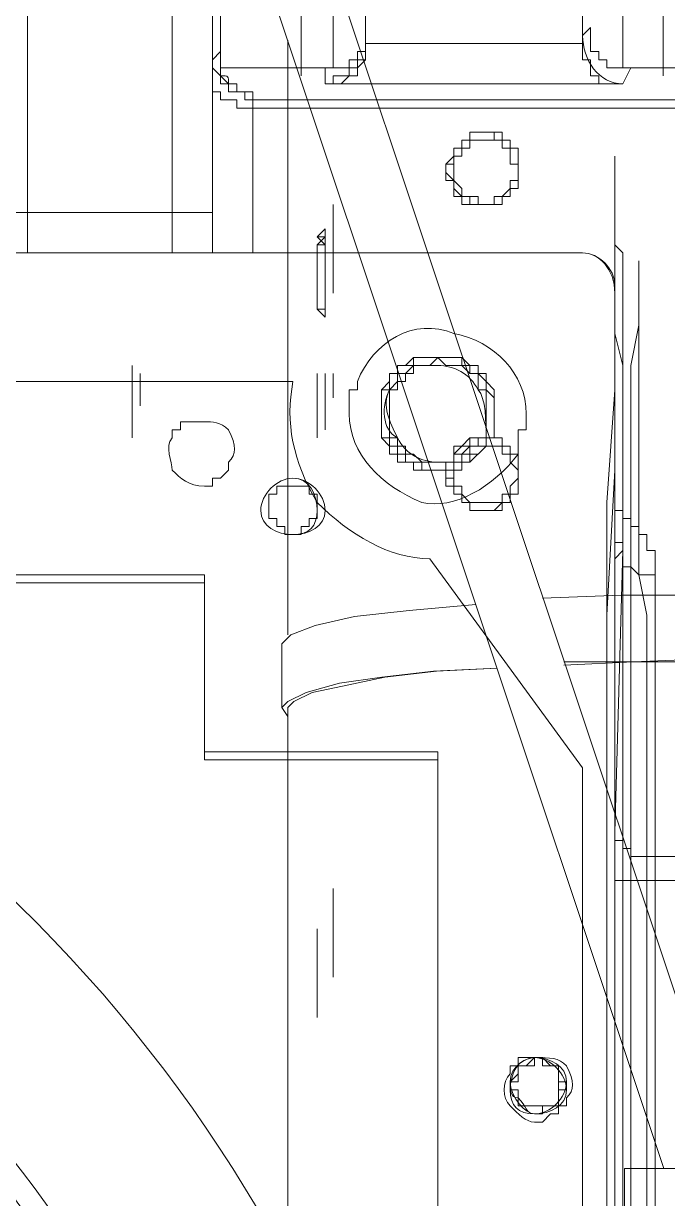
# Model space of a CAD drawing. Header units: millimetres. Extents: x 25083 to 52777, y 24772 to 45779.
# Drawn here: x 49385.1 to 49414.9, y 36203.8 to 36258 of the extents above; entities that cross this region are included whole.
import ezdxf

# ---------------------------------------------------------------- set-up
doc = ezdxf.new("R2010")
doc.units = ezdxf.units.MM
doc.layers.add('小车', color=7, linetype='Continuous')
doc.styles.add('标准', font='', dxfattribs={"width": 0.667})
doc.styles.get('标准').set_extended_font_data('FangSong_GB2312')
doc.dimstyles.new('标准', dxfattribs={"dimtxt": 35, "dimasz": 4, "dimexe": 2, "dimexo": 0, "dimtad": 1, "dimdec": 1, "dimzin": 9, "dimdsep": 46, "dimtxsty": '标准', "dimcen": 0, "dimdle": 6, "dimazin": 2, "dimtfac": 1, "dimtdec": 1, "dimtmove": 0, "dimatfit": 3, "dimfxl": 1, "dimtolj": 1, "dimtzin": 0, "dimarcsym": 0})

# ---------------------------------------------------------------- blocks, each defined once
blk = doc.blocks.new('zw$D2F4')
at = {"color": 7, "lineweight": 5}
for points in [[(510.99, 393.269), (510.99, 376.929)], [(521.017, 376.929), (521.017, 393.269)], [(495.393, 391.412), (495.393, 368.759)], [(502.077, 368.759), (502.077, 391.412)], [(503.934, 391.412), (503.934, 368.759)], [(508.019, 384.357), (508.019, 375.073)], [(509.505, 375.444), (509.505, 384.357)], [(524.73, 375.073), (524.73, 379.529), (524.359, 380.272), (524.359, 382.5)], [(522.873, 382.128), (522.873, 375.815)], [(524.73, 382.128), (524.73, 375.073)], [(504.306, 379.529), (504.306, 376.929)], [(510.99, 376.929), (510.99, 376.558)], [(521.017, 376.929), (521.388, 377.301)], [(521.017, 376.558), (521.017, 376.929)], [(521.388, 377.301), (521.388, 376.558)], [(510.99, 376.558), (521.017, 376.558)], [(510.99, 375.815), (510.99, 376.558)], [(522.131, 374.701), (521.759, 374.701), (521.759, 375.073), (521.388, 375.073), (521.388, 375.444), (521.388, 375.815), (521.017, 375.815), (521.017, 376.558)], [(521.388, 376.558), (521.388, 376.187), (521.759, 376.187), (521.759, 375.815), (522.131, 375.815), (522.131, 375.444), (522.502, 375.444)], [(503.934, 375.815), (504.306, 376.187)], [(503.934, 375.815), (503.934, 375.444), (504.306, 375.073), (504.306, 374.701), (504.677, 374.701)], [(503.934, 375.815), (503.934, 374.701)], [(504.306, 375.815), (504.306, 376.187)], [(504.306, 375.444), (504.306, 376.187)], [(504.306, 375.073), (504.306, 375.815)], [(509.876, 374.701), (510.247, 375.073), (510.619, 375.073), (510.619, 375.444), (510.619, 375.815), (510.99, 375.815)], [(510.619, 375.815), (510.247, 375.815), (510.247, 375.444)], [(510.99, 376.187), (510.619, 376.187), (510.619, 375.815)], [(510.619, 375.444), (510.99, 375.815)], [(509.133, 375.444), (504.306, 375.444)], [(509.133, 374.701), (509.133, 375.444)], [(510.247, 375.444), (509.133, 375.444)], [(509.133, 374.701), (509.505, 374.701), (509.505, 375.073), (510.247, 375.073), (510.247, 375.444), (510.619, 375.444)], [(523.245, 375.444), (522.502, 375.444)], [(523.245, 375.444), (522.873, 374.701)], [(526.216, 375.444), (523.245, 375.444)], [(503.934, 374.701), (503.934, 366.903)], [(505.791, 373.587), (505.048, 373.587), (505.048, 373.959), (504.306, 373.959), (504.306, 374.33), (503.934, 374.33), (503.934, 374.701)], [(504.677, 374.701), (504.306, 375.073)], [(505.048, 374.33), (505.048, 374.701), (504.677, 374.701)], [(504.677, 374.701), (504.677, 374.33), (505.42, 374.33), (505.42, 373.959), (505.791, 373.959)], [(505.048, 374.33), (505.048, 374.701), (504.677, 374.701)], [(509.133, 374.701), (509.876, 374.701)], [(522.131, 374.701), (509.876, 374.701)], [(522.131, 374.701), (522.873, 374.701)], [(505.791, 374.33), (505.048, 374.33)], [(505.791, 374.33), (505.048, 374.33)], [(505.791, 374.33), (505.42, 374.33)], [(505.791, 374.33), (505.791, 373.959)], [(505.791, 373.959), (525.473, 373.959)], [(505.791, 373.959), (505.791, 373.587)], [(525.473, 373.587), (505.791, 373.587)], [(505.791, 373.587), (505.791, 366.903)], [(516.56, 372.473), (515.818, 372.473), (515.818, 372.102), (515.446, 372.102), (515.446, 371.73), (515.075, 371.73), (515.075, 370.988), (514.704, 370.988), (514.704, 370.616), (515.075, 370.245), (515.075, 369.874), (515.446, 369.502), (515.818, 369.502), (515.818, 369.131), (516.56, 369.131)], [(516.56, 372.473), (515.818, 372.473), (515.818, 372.102), (515.446, 372.102), (515.446, 371.73), (515.075, 371.73), (515.075, 371.359), (514.704, 370.988), (514.704, 370.245), (515.075, 370.245), (515.075, 369.502), (515.446, 369.502), (515.446, 369.131), (516.56, 369.131)], [(516.56, 369.131), (516.189, 369.131), (516.189, 369.502), (515.446, 369.502), (515.446, 369.874), (515.075, 370.245), (515.075, 371.359), (515.446, 371.359), (515.446, 371.73), (515.818, 371.73), (515.818, 372.102), (516.56, 372.102)], [(516.56, 369.131), (517.303, 369.131), (517.303, 369.502), (517.674, 369.502), (517.674, 369.874), (518.046, 369.874), (518.046, 371.73), (517.674, 371.73), (517.674, 372.102), (517.303, 372.102), (517.303, 372.473), (516.56, 372.473)], [(516.56, 369.131), (517.303, 369.131), (517.303, 369.502), (517.674, 369.502), (517.674, 369.874), (518.046, 369.874), (518.046, 371.73), (517.674, 371.73), (517.674, 372.102), (516.932, 372.102), (516.932, 372.473), (516.56, 372.473)], [(516.56, 372.102), (517.303, 372.102), (517.303, 371.73), (517.674, 371.73), (517.674, 371.359), (517.674, 370.988), (518.046, 370.988), (518.046, 370.245), (517.674, 370.245), (517.674, 369.874), (517.303, 369.502), (516.932, 369.502), (516.932, 369.131), (516.56, 369.131)], [(522.502, 371.359), (522.502, 360.59), (522.131, 355.391), (522.131, 216.874), (522.502, 211.303), (522.502, 210.932), (522.502, 201.277)], [(522.502, 201.277), (522.502, 205.362), (522.873, 206.476), (522.873, 361.704), (522.873, 362.075), (522.873, 366.903), (522.502, 367.274), (522.502, 371.359)], [(493.907, 368.759), (494.65, 368.759), (495.022, 368.759), (495.393, 368.759)], [(495.393, 368.759), (502.077, 368.759)], [(495.393, 368.759), (495.393, 366.903)], [(502.077, 366.903), (502.077, 368.759)], [(502.077, 368.759), (503.934, 368.759)], [(503.934, 366.903), (503.934, 368.759)], [(509.505, 369.131), (509.505, 366.531), (509.505, 366.16), (509.505, 365.046)], [(509.505, 365.046), (509.505, 367.645), (509.505, 369.131)], [(509.505, 368.759), (509.505, 365.417)], [(509.505, 365.417), (509.505, 368.759)], [(509.133, 363.932), (509.133, 364.303), (508.762, 364.303), (508.762, 366.531), (508.762, 367.274), (509.133, 367.274), (509.133, 367.645), (508.762, 367.645), (509.133, 368.017)], [(509.133, 368.017), (509.133, 367.645), (508.762, 367.645), (509.133, 367.274), (509.133, 365.417), (509.133, 365.046), (509.133, 364.303), (508.762, 364.303), (509.133, 363.932)], [(509.133, 367.645), (508.762, 367.274), (508.762, 364.303), (509.133, 364.303)], [(509.133, 364.303), (509.133, 367.645)], [(522.502, 205.362), (522.502, 214.645), (522.131, 220.216), (522.131, 350.192), (522.502, 356.876), (522.502, 359.847), (522.502, 367.274)], [(522.502, 367.274), (522.502, 363.189), (522.873, 361.704), (522.873, 215.76), (522.873, 213.16), (522.873, 210.189), (522.502, 210.189), (522.502, 205.362)], [(455.657, 366.903), (521.017, 366.903)], [(503.563, 366.903), (455.657, 366.903)], [(505.791, 366.903), (503.563, 366.903)], [(506.162, 366.903), (505.791, 366.903)], [(505.791, 366.903), (506.905, 366.903)], [(506.534, 366.903), (506.162, 366.903)], [(506.905, 366.903), (506.534, 366.903)], [(521.017, 366.903), (506.905, 366.903)], [(523.616, 206.476), (523.616, 209.075), (523.245, 210.189), (523.245, 356.133), (523.245, 358.733), (523.245, 361.704), (523.616, 363.56), (523.616, 366.531)], [(523.616, 366.531), (523.616, 352.048), (523.988, 350.192), (523.988, 223.187), (523.616, 216.874), (523.616, 213.903), (523.616, 206.476)], [(522.502, 365.417), (522.502, 365.046)], [(522.502, 356.133), (522.502, 365.417)], [(522.502, 365.046), (522.502, 202.391)], [(500.221, 358.361), (500.221, 361.704)], [(500.221, 361.704), (500.221, 358.361)], [(514.332, 356.876), (513.218, 356.876), (513.218, 357.247), (512.475, 357.247), (512.475, 357.619), (512.104, 357.619), (512.104, 357.99), (511.733, 358.361), (511.733, 360.59), (512.104, 360.59), (512.104, 361.332), (512.475, 361.332), (512.475, 361.704), (513.218, 361.704), (513.218, 362.075), (514.332, 362.075)], [(514.332, 356.876), (513.589, 356.876), (513.589, 357.247), (512.847, 357.247), (512.847, 357.619), (512.475, 357.619), (512.475, 357.99), (512.104, 357.99), (512.104, 358.361), (511.733, 358.361), (511.733, 360.59), (512.104, 360.961), (512.104, 361.332), (512.475, 361.332), (512.475, 361.704), (512.847, 361.704), (513.218, 362.075), (514.332, 362.075)], [(514.332, 362.075), (513.961, 361.704), (513.218, 361.704), (512.847, 361.332), (512.475, 361.332), (512.475, 360.961), (512.104, 360.59), (512.104, 358.361), (512.475, 358.361), (512.475, 357.99), (512.847, 357.99), (512.847, 357.619), (513.218, 357.619), (513.589, 357.247), (514.332, 357.247)], [(514.332, 361.704), (513.218, 361.704), (513.218, 361.332), (512.847, 361.332), (512.847, 360.961), (512.475, 360.961), (512.475, 360.59), (512.104, 360.59)], [(514.332, 362.075), (515.446, 362.075), (515.446, 361.704), (515.818, 361.704), (515.818, 361.332), (516.189, 361.332), (516.56, 360.961), (516.56, 360.59), (516.932, 360.218), (516.932, 358.361), (516.56, 358.361), (516.56, 357.99), (515.818, 357.247), (515.446, 357.247), (515.446, 356.876), (514.332, 356.876)], [(514.332, 362.075), (515.446, 362.075), (515.818, 361.704), (516.189, 361.704), (516.189, 361.332), (516.56, 361.332), (516.56, 360.961), (516.932, 360.59), (516.932, 358.361), (516.56, 358.361), (516.56, 357.99), (516.189, 357.619), (515.818, 357.619), (515.818, 357.247), (515.075, 357.247), (515.075, 356.876), (514.332, 356.876)], [(514.332, 357.247), (515.446, 357.247), (515.446, 357.619), (515.818, 357.619), (515.818, 357.99), (516.189, 357.99), (516.189, 358.361), (516.56, 358.361), (516.56, 360.59), (516.189, 360.59), (516.189, 361.332), (515.818, 361.332), (515.446, 361.704), (514.704, 361.704), (514.332, 362.075)], [(500.221, 358.361), (500.221, 361.332)], [(500.221, 361.332), (500.221, 358.361)], [(500.592, 359.847), (500.592, 361.332)], [(500.592, 361.332), (500.592, 359.847)], [(500.592, 359.847), (500.592, 361.332)], [(500.592, 361.332), (500.592, 359.847)], [(508.762, 358.361), (508.762, 361.332)], [(508.762, 361.332), (508.762, 358.361)], [(509.133, 358.733), (509.133, 361.332)], [(509.133, 361.332), (509.133, 358.733)], [(509.133, 359.847), (509.133, 361.332)], [(509.133, 361.332), (509.133, 359.847)], [(509.505, 360.218), (509.505, 361.332)], [(509.505, 361.332), (509.505, 360.218)], [(453.058, 360.961), (507.648, 360.961)], [(510.619, 360.961), (510.619, 360.59), (510.247, 360.59), (510.247, 359.476)], [(518.046, 357.619), (518.046, 358.733), (518.417, 358.733), (518.417, 359.476)], [(503.563, 359.104), (502.449, 359.104), (502.449, 358.733), (502.077, 358.733), (502.077, 358.361)], [(516.56, 358.361), (516.189, 358.361), (516.189, 357.99), (515.818, 357.99), (515.818, 357.619), (515.075, 357.619), (515.075, 357.247), (514.332, 357.247)], [(514.332, 357.247), (515.446, 357.247), (515.446, 357.619), (515.818, 357.619), (515.818, 357.99), (516.189, 357.99), (516.189, 358.361), (516.56, 358.361)], [(516.56, 358.361), (515.818, 358.361), (515.446, 357.99), (515.075, 357.99), (515.075, 357.619), (515.075, 357.247), (514.704, 357.247), (514.704, 356.505), (515.075, 356.505), (515.075, 355.762), (515.446, 355.762), (515.446, 355.391), (515.818, 355.391), (515.818, 355.019), (516.56, 355.019)], [(516.56, 358.361), (515.818, 358.361), (515.818, 357.99), (515.446, 357.99), (515.075, 357.619), (515.075, 357.247), (514.704, 357.247), (514.704, 356.133), (515.075, 356.133), (515.075, 355.762), (515.446, 355.762), (515.446, 355.391), (515.818, 355.391), (515.818, 355.019), (516.56, 355.019)], [(516.56, 355.391), (515.818, 355.391), (515.446, 355.762), (515.446, 356.133), (515.075, 356.133), (515.075, 357.247), (515.446, 357.247), (515.446, 357.619), (515.818, 357.99), (516.56, 357.99)], [(516.56, 355.019), (516.932, 355.019), (517.303, 355.391), (517.674, 355.391), (517.674, 355.762), (518.046, 355.762), (518.046, 357.619), (517.674, 357.619), (517.674, 357.99), (517.303, 357.99), (517.303, 358.361), (516.56, 358.361)], [(516.56, 355.019), (517.303, 355.019), (517.303, 355.391), (517.674, 355.391), (517.674, 355.762), (518.046, 355.762), (518.046, 357.619), (517.674, 357.619), (517.674, 357.99), (517.303, 357.99), (517.303, 358.361), (516.56, 358.361)], [(516.56, 357.99), (517.303, 357.99), (517.303, 357.619), (517.674, 357.619), (517.674, 357.247), (518.046, 356.876), (518.046, 356.505), (517.674, 356.133), (517.674, 355.762), (517.303, 355.762), (517.303, 355.391), (516.56, 355.391)], [(503.563, 356.133), (503.934, 356.133), (503.934, 356.505), (504.306, 356.505), (504.677, 356.876), (504.677, 357.247)], [(507.648, 356.133), (506.905, 356.133), (506.905, 355.762), (506.534, 355.762), (506.534, 354.648), (506.905, 354.648), (506.905, 354.276), (507.276, 354.276), (507.276, 353.905), (507.648, 353.905)], [(507.648, 353.905), (508.019, 353.905), (508.019, 354.276), (508.39, 354.276), (508.39, 354.648), (508.762, 354.648), (508.762, 355.762), (508.39, 355.762), (508.39, 356.133), (507.648, 356.133)], [(522.502, 356.133), (522.502, 355.391)], [(522.502, 355.391), (522.502, 355.019)], [(522.502, 355.019), (522.502, 354.276)], [(523.616, 354.276), (523.245, 354.276), (523.245, 354.648), (522.873, 354.648), (522.873, 355.019), (522.502, 355.019)], [(524.359, 352.048), (524.359, 353.162), (523.988, 353.162), (523.988, 353.905), (523.616, 353.905), (523.616, 354.276)], [(522.502, 353.905), (522.502, 353.162)], [(522.873, 353.162), (522.873, 353.534), (522.502, 353.534), (522.502, 353.905)], [(522.873, 353.162), (522.502, 352.791)], [(522.873, 353.162), (522.502, 340.165)], [(522.502, 353.162), (522.502, 352.791)], [(524.359, 352.048), (523.616, 352.048), (523.245, 352.42), (522.873, 352.42), (522.873, 352.791), (522.873, 353.162)], [(513.961, 352.791), (521.017, 343.136)], [(521.017, 343.136), (513.961, 352.791)], [(503.563, 352.048), (453.058, 352.048)], [(503.563, 352.048), (503.563, 351.677)], [(503.563, 343.878), (503.563, 352.048)], [(524.359, 352.048), (524.359, 339.051)], [(453.058, 351.677), (503.563, 351.677)], [(503.563, 351.677), (503.563, 343.507)], [(514.332, 343.878), (503.563, 343.878)], [(503.563, 343.878), (503.563, 343.507)], [(514.332, 343.878), (514.332, 343.507)], [(514.332, 232.471), (514.332, 343.878)], [(514.332, 338.308), (514.332, 343.878)], [(503.563, 343.507), (514.332, 343.507)], [(514.332, 343.507), (514.332, 218.359)], [(521.017, 343.136), (521.017, 227.272)], [(522.502, 340.165), (522.502, 339.793), (522.873, 339.793), (522.873, 339.422), (523.245, 339.422), (523.245, 339.051), (524.359, 339.051)], [(524.359, 339.051), (525.473, 339.051)], [(522.502, 232.842), (522.502, 337.937)], [(524.359, 337.937), (522.873, 337.937), (522.502, 337.937)], [(525.473, 337.937), (524.359, 337.937)], [(524.359, 337.937), (524.359, 232.842)], [(509.505, 337.565), (509.505, 334.966), (509.505, 334.594), (509.505, 333.48)], [(509.505, 333.48), (509.505, 336.08), (509.505, 337.565)], [(509.505, 337.194), (509.505, 333.852)], [(509.505, 333.852), (509.505, 337.194)], [(508.762, 331.624), (508.762, 334.223), (508.762, 335.709)], [(508.762, 335.709), (508.762, 333.109), (508.762, 332.738), (508.762, 331.624)], [(508.762, 331.995), (508.762, 335.337)], [(508.762, 335.337), (508.762, 331.995)], [(518.789, 329.767), (518.046, 329.767), (518.046, 329.395), (517.674, 329.395), (517.674, 329.024)], [(518.789, 329.767), (518.417, 329.395), (518.046, 329.395), (518.046, 329.024), (518.046, 328.653), (517.674, 328.653), (517.674, 328.281), (518.046, 328.281), (518.046, 327.539), (518.789, 327.539)], [(518.789, 329.767), (518.789, 329.395), (518.417, 329.395)], [(519.903, 328.653), (519.903, 329.395), (519.16, 329.395), (519.16, 329.767), (518.789, 329.767)], [(518.789, 327.539), (519.903, 327.539), (519.903, 327.91), (519.903, 328.281), (520.274, 328.281), (520.274, 328.653), (519.903, 328.653), (519.903, 329.395), (519.531, 329.395), (519.16, 329.767), (518.789, 329.767)], [(518.417, 329.395), (518.046, 329.395), (518.046, 329.024)], [(519.903, 327.91), (519.903, 328.653)], [(518.789, 326.796), (519.16, 326.796), (519.531, 327.167), (519.903, 327.167), (519.903, 327.539), (520.274, 327.539), (520.274, 327.91)], [(518.789, 327.167), (519.16, 327.167), (519.16, 327.539), (519.531, 327.539)], [(519.531, 327.539), (519.16, 327.539)], [(519.531, 327.539), (519.903, 327.539), (519.903, 327.91)]]:
    blk.add_lwpolyline(points, dxfattribs=at)
for points in [[(504.306, 376.929), (504.306, 376.929), (504.306, 376.558), (504.306, 376.187)], [(521.017, 376.929), (521.017, 375.815), (521.759, 374.701), (522.873, 374.701)], [(510.99, 375.815), (510.99, 375.815), (510.99, 375.815), (510.99, 375.815)], [(522.873, 375.815), (522.873, 375.444), (522.873, 375.444), (522.873, 375.444)], [(504.306, 375.444), (504.306, 375.444), (504.306, 375.073), (504.306, 375.073)], [(504.306, 375.073), (504.677, 375.073), (504.677, 375.073), (504.677, 374.701)], [(503.563, 366.903), (504.306, 366.903), (505.048, 366.903), (505.791, 366.903)], [(506.905, 366.903), (506.905, 366.903), (506.905, 366.903), (506.534, 366.903)], [(522.502, 365.046), (522.502, 366.16), (521.759, 366.903), (521.017, 366.903)], [(522.502, 365.417), (522.502, 366.16), (521.759, 366.903), (521.017, 366.903)], [(510.619, 360.961), (511.361, 362.818), (513.218, 363.932), (515.075, 363.189)], [(515.075, 363.189), (516.932, 362.818), (518.417, 361.332), (518.417, 359.476)], [(516.189, 360.59), (515.818, 361.332), (515.075, 361.704), (514.332, 361.704)], [(507.648, 360.961), (507.276, 359.104), (507.648, 357.247), (508.762, 355.391)], [(507.648, 360.961), (507.276, 359.104), (507.648, 357.247), (508.762, 355.391)], [(512.104, 360.59), (511.733, 359.847), (512.104, 359.104), (512.475, 358.361)], [(512.104, 360.59), (511.733, 359.847), (511.733, 358.733), (512.475, 358.361)], [(516.56, 358.361), (516.56, 359.104), (516.56, 360.218), (516.189, 360.59)], [(510.247, 359.476), (510.247, 357.619), (511.733, 356.133), (513.589, 355.391)], [(504.677, 358.733), (504.306, 359.104), (503.934, 359.104), (503.563, 359.104)], [(504.677, 357.247), (505.048, 357.619), (505.048, 357.99), (504.677, 358.733)], [(502.077, 358.361), (501.706, 357.99), (502.077, 357.247), (502.077, 356.876)], [(512.475, 358.361), (512.847, 357.619), (513.589, 357.247), (514.332, 357.247)], [(512.475, 358.361), (512.847, 357.619), (513.589, 357.247), (514.332, 357.247)], [(513.589, 355.391), (515.075, 355.019), (516.932, 356.133), (518.046, 357.619)], [(502.077, 356.876), (502.449, 356.505), (502.82, 356.133), (503.563, 356.133)], [(522.502, 356.133), (522.502, 355.391), (522.502, 354.648), (522.502, 353.905)], [(508.762, 355.391), (510.247, 353.905), (512.104, 352.791), (513.961, 352.791)], [(508.762, 355.391), (510.247, 353.905), (512.104, 352.791), (513.961, 352.791)], [(522.502, 354.276), (522.502, 353.905), (522.502, 353.905), (522.502, 353.534)], [(522.502, 353.534), (522.502, 353.534), (522.502, 353.162), (522.502, 353.162)], [(522.502, 353.162), (522.502, 353.162), (522.502, 353.162), (522.502, 353.162)], [(522.873, 353.162), (522.873, 353.162), (522.873, 353.162), (522.873, 353.162)], [(515.446, 285.946), (516.189, 310.827), (503.563, 333.852), (482.395, 346.478)], [(503.191, 278.148), (507.648, 305.257), (492.051, 331.995), (466.056, 341.279)], [(522.502, 340.165), (522.502, 339.422), (522.502, 338.679), (522.502, 337.937)], [(524.359, 339.051), (524.359, 338.679), (524.359, 338.308), (524.359, 337.937)], [(507.648, 287.803), (507.648, 307.485), (497.992, 325.682), (482.395, 336.823)], [(506.534, 288.175), (506.534, 307.114), (497.25, 324.568), (482.395, 335.709)], [(505.42, 288.917), (505.048, 306.743), (496.507, 323.825), (482.024, 334.594)], [(520.274, 329.395), (519.903, 329.767), (519.531, 329.767), (518.789, 329.767)], [(520.274, 327.91), (520.645, 328.281), (520.645, 328.653), (520.274, 329.395)], [(517.674, 329.024), (517.303, 328.653), (517.303, 327.91), (517.674, 327.539)], [(518.046, 329.024), (518.046, 329.024), (517.674, 328.653), (517.674, 328.653)], [(517.674, 328.653), (517.674, 328.281), (517.674, 327.91), (518.046, 327.91)], [(518.046, 329.024), (518.046, 329.024), (518.046, 329.024), (518.046, 329.024)], [(517.674, 327.539), (518.046, 327.167), (518.417, 326.796), (518.789, 326.796)], [(518.046, 327.91), (518.417, 327.539), (518.417, 327.167), (518.789, 327.167)]]:
    blk.add_open_spline(points, degree=3, dxfattribs=at)
for points in [[(507.648, 356.505), (506.905, 356.505), (506.162, 355.762), (506.162, 355.019), (506.162, 354.276), (506.905, 353.905), (507.648, 353.905), (508.39, 353.905), (509.133, 354.276), (509.133, 355.019), (509.133, 355.762), (508.39, 356.505), (507.648, 356.505)], [(507.648, 356.505), (506.905, 356.505), (506.162, 355.762), (506.162, 355.019), (506.162, 354.276), (506.905, 353.905), (507.648, 353.905), (508.39, 353.905), (508.762, 354.276), (508.762, 355.019), (508.762, 355.762), (508.39, 356.505), (507.648, 356.505)], [(518.789, 329.767), (518.417, 329.767), (517.674, 329.395), (517.674, 328.653), (517.674, 327.91), (518.417, 327.167), (518.789, 327.167), (519.531, 327.167), (520.274, 327.91), (520.274, 328.653), (520.274, 329.395), (519.531, 329.767), (518.789, 329.767)], [(518.789, 329.767), (518.046, 329.767), (517.674, 329.024), (517.674, 328.281), (517.674, 327.539), (518.046, 327.167), (518.789, 327.167), (519.531, 327.167), (520.274, 327.539), (520.274, 328.281), (520.274, 329.024), (519.531, 329.767), (518.789, 329.767)]]:
    blk.add_open_spline(points, degree=3, knots=[0, 0, 0, 0, 1, 1, 1, 2, 2, 2, 3, 3, 3, 4, 4, 4, 4], dxfattribs=at)
blk = doc.blocks.new('*D468')
at = {"layer": 'DEFPOINTS', "color": 0}
for p in [(36394.726, 116814.498), (36374.449, 116811.675), (36378.59, 116781.931)]:
    blk.add_point(p, dxfattribs=at)
at = {"layer": '小车', "color": 0, "lineweight": -2}
for p, q in [((36394.726, 116814.498), (36388.79, 116857.133)), ((36374.449, 116811.675), (36396.706, 116814.773)), ((36398.315, 116788.715), (36395.277, 116810.536)), ((36378.59, 116781.931), (36400.847, 116785.029))]:
    blk.add_line(p, q, dxfattribs=at)
at = {"layer": '小车', "color": 0}
for points in [[(36395.937, 116810.628), (36394.617, 116810.444), (36394.726, 116814.498)], [(36398.975, 116788.807), (36397.654, 116788.623), (36398.866, 116784.754)]]:
    blk.add_solid(points, dxfattribs=at)
at = {"layer": '小车', "color": 0, "insert": (36409.434, 116840.295), "char_height": 35, "attachment_point": 5, "rotation": 277.9254, "style": '标准'}
blk.add_mtext('\\A1;30', dxfattribs=at)
blk = doc.blocks.new('A$C1A4175F5')
at = {"layer": '小车', "color": 7, "lineweight": 0}
for points in [[(418.277, 499.749), (418.277, 497.929), (428.216, 497.929), (428.216, 503.108)], [(428.216, 502.968), (867.071, 356.403)], [(451.454, 495.129), (451.594, 498.349), (451.594, 501.709)], [(451.594, 495.129), (451.594, 498.349), (451.734, 501.709)], [(454.534, 494.149), (454.674, 497.789), (454.674, 501.709)], [(428.216, 499.749), (866.231, 353.604)], [(449.494, 482.39), (449.774, 482.67), (450.194, 483.51), (450.474, 484.91), (450.894, 486.87), (451.174, 489.25), (451.314, 492.05)], [(449.494, 482.111), (449.774, 482.39), (450.194, 483.23), (450.614, 484.77), (450.894, 486.73), (451.174, 489.11), (451.314, 492.05)], [(452.434, 482.111), (452.854, 482.53), (453.274, 483.65), (453.694, 485.47), (453.974, 487.99), (454.254, 491.07)], [(366.063, 482.39), (449.494, 482.39)], [(449.074, 482.39), (449.494, 482.111)], [(449.494, 482.111), (452.434, 482.111)], [(452.854, 482.39), (480.291, 482.39)]]:
    blk.add_lwpolyline(points, dxfattribs=at)
at = {"layer": '小车'}
dim = blk.add_aligned_dim(p1=(410.909, 592.677), p2=(406.768, 622.421), distance=-20.472, dimstyle='标准', dxfattribs=at)
dim.commit()
dim.dimension.update_dxf_attribs({"geometry": '*D468', "text_midpoint": (441.753, 651.042), "insert": (-35967.681, -116189.253)})

msp = doc.modelspace()

# ---------------------------------------------------------------- block references
msp.add_blockref('zw$D2F4', (48889.923, 35880.503))
at = {"layer": '小车', "ltscale": 10, "xscale": -1, "rotation": 270}
msp.add_blockref('A$C1A4175F5', (48914.945, 35776.933), dxfattribs=at)

doc.saveas('drawing.dxf')
